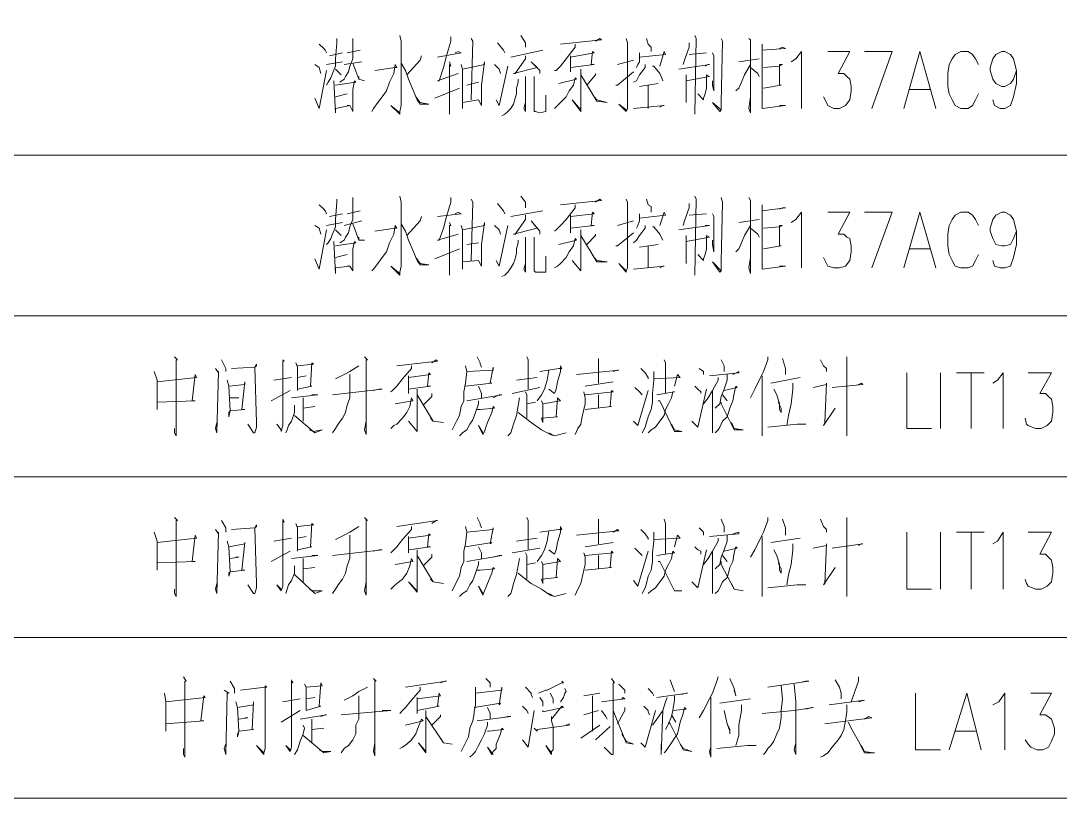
# Model space of a CAD drawing. Header units: millimetres. Extents: x 201 to 11482, y -7821 to 251.
# Drawn here: x 3325.17 to 3370.33, y -5564.59 to -5530.81 of the extents above; entities that cross this region are included whole.
import ezdxf

# ---------------------------------------------------------------- set-up
doc = ezdxf.new("R2010")
doc.units = ezdxf.units.MM

msp = doc.modelspace()

# ---------------------------------------------------------------- linework, layer by layer
at = {"color": 0, "lineweight": 18}
for points in [[(3323.277, -5529.666), (3323.277, -5536.651), (3383.031, -5536.651)], [(3338.898, -5531.571), (3338.898, -5531.761), (3338.835, -5532.46), (3338.835, -5532.777), (3338.708, -5533.095), (3338.644, -5533.285), (3338.517, -5533.476), (3338.454, -5533.603)], [(3339.597, -5531.571), (3339.597, -5531.698), (3339.597, -5532.206), (3339.597, -5532.46), (3339.47, -5532.777), (3339.406, -5533.031), (3339.279, -5533.222), (3339.216, -5533.349), (3339.025, -5533.476)], [(3341.629, -5531.444), (3341.692, -5531.698), (3341.692, -5534.492), (3341.629, -5534.746), (3341.629, -5534.873), (3341.248, -5534.492), (3341.629, -5534.809)], [(3343.851, -5531.507), (3343.851, -5531.698), (3343.661, -5532.333), (3343.534, -5532.841), (3343.343, -5533.412), (3343.28, -5533.412), (3344.169, -5533.095)], [(3344.74, -5531.571), (3344.804, -5531.698), (3344.804, -5531.698), (3344.74, -5534.238)], [(3346.899, -5531.444), (3347.09, -5531.761), (3347.09, -5531.825), (3347.09, -5531.952)], [(3348.614, -5531.825), (3350.392, -5531.634), (3350.328, -5531.571), (3350.138, -5531.698)], [(3351.471, -5531.571), (3351.535, -5531.761), (3351.535, -5534.619), (3351.471, -5534.746), (3351.154, -5534.428), (3351.471, -5534.682)], [(3352.36, -5531.571), (3352.424, -5531.825), (3352.551, -5531.952), (3352.551, -5532.015), (3352.551, -5532.142)], [(3354.456, -5531.444), (3354.519, -5531.571), (3354.456, -5534.873), (3354.456, -5534.682), (3354.456, -5534.492)], [(3355.599, -5531.571), (3355.662, -5531.698), (3355.599, -5534.365), (3355.599, -5534.492), (3355.599, -5534.619), (3355.599, -5534.682), (3355.535, -5534.746), (3355.218, -5534.365), (3355.599, -5534.682)], [(3356.805, -5531.571), (3356.869, -5531.634), (3356.869, -5531.698), (3356.869, -5534.809), (3356.805, -5534.619), (3356.869, -5534.111)], [(3338.136, -5531.825), (3338.327, -5532.015), (3338.39, -5532.079), (3338.454, -5532.206)], [(3339.343, -5532.206), (3339.914, -5532.079)], [(3343.28, -5532.396), (3344.296, -5532.206), (3344.169, -5532.142), (3344.042, -5532.206)], [(3345.883, -5531.761), (3346.137, -5532.079), (3346.201, -5532.206)], [(3346.455, -5532.396), (3347.852, -5532.079)], [(3349.249, -5531.825), (3349.249, -5531.952), (3348.868, -5532.46), (3348.614, -5532.777), (3348.423, -5532.968), (3348.36, -5532.968)], [(3349.058, -5532.333), (3349.058, -5533.031), (3349.058, -5532.841), (3350.074, -5532.714), (3349.947, -5532.714), (3350.011, -5532.142), (3350.074, -5532.206), (3349.058, -5532.396)], [(3352.043, -5532.396), (3353.186, -5532.269), (3353.122, -5532.142), (3352.932, -5532.777)], [(3354.202, -5531.761), (3354.202, -5531.952), (3354.011, -5532.523), (3353.948, -5532.714)], [(3357.377, -5531.825), (3357.377, -5532.079), (3357.377, -5534.619), (3357.377, -5534.619), (3358.393, -5534.492), (3358.329, -5534.492), (3358.139, -5534.492)], [(3357.377, -5532.079), (3358.393, -5532.015), (3358.266, -5531.952), (3358.139, -5532.015)], [(3358.647, -5532.587), (3358.837, -5532.46), (3359.091, -5532.142), (3359.091, -5534.619)], [(3360.234, -5532.142), (3361.187, -5532.142), (3360.679, -5533.095), (3360.933, -5533.095), (3361.06, -5533.222), (3361.187, -5533.349), (3361.25, -5533.666), (3361.25, -5533.857), (3361.187, -5534.238), (3360.996, -5534.492), (3360.742, -5534.619), (3360.488, -5534.619), (3360.234, -5534.492), (3360.171, -5534.365), (3360.044, -5534.111)], [(3361.822, -5532.142), (3363.028, -5532.142), (3362.139, -5534.619)], [(3363.536, -5534.619), (3364.235, -5532.142), (3364.933, -5534.619)], [(3366.775, -5532.714), (3366.648, -5532.46), (3366.521, -5532.269), (3366.33, -5532.142), (3366.013, -5532.142), (3365.759, -5532.269), (3365.632, -5532.46), (3365.505, -5532.714), (3365.441, -5533.095), (3365.441, -5533.666), (3365.505, -5533.984), (3365.632, -5534.238), (3365.759, -5534.492), (3366.013, -5534.619), (3366.33, -5534.619), (3366.521, -5534.492), (3366.648, -5534.238), (3366.775, -5533.984)], [(3368.426, -5532.968), (3368.299, -5533.349), (3368.172, -5533.539), (3367.918, -5533.666), (3367.791, -5533.666), (3367.537, -5533.539), (3367.41, -5533.349), (3367.283, -5532.968), (3367.283, -5532.841), (3367.41, -5532.46), (3367.537, -5532.269), (3367.791, -5532.142), (3367.918, -5532.142), (3368.172, -5532.269), (3368.299, -5532.46), (3368.426, -5532.968), (3368.426, -5533.539), (3368.299, -5534.111), (3368.172, -5534.492), (3367.918, -5534.619), (3367.727, -5534.619), (3367.473, -5534.492), (3367.41, -5534.238)], [(3339.152, -5532.587), (3338.454, -5532.714)], [(3338.581, -5532.333), (3339.152, -5532.206)], [(3339.978, -5532.587), (3339.216, -5532.714)], [(3342.581, -5532.333), (3342.518, -5532.523), (3341.946, -5533.158)], [(3343.788, -5532.587), (3343.851, -5532.777), (3343.788, -5532.714), (3343.788, -5534.873), (3343.788, -5534.682), (3343.788, -5534.428)], [(3344.296, -5532.714), (3344.359, -5532.904), (3344.359, -5534.619), (3344.359, -5534.365), (3345.058, -5534.238), (3345.185, -5534.492), (3345.185, -5534.174), (3345.185, -5533.603), (3345.312, -5532.587), (3345.312, -5532.714), (3344.359, -5532.904)], [(3347.09, -5532.333), (3347.09, -5532.46), (3346.645, -5533.095), (3346.582, -5533.095), (3347.598, -5532.841), (3347.344, -5532.587), (3347.725, -5532.968), (3347.725, -5533.095)], [(3351.09, -5532.714), (3351.789, -5532.523)], [(3352.043, -5532.206), (3352.043, -5532.396), (3352.043, -5532.587), (3351.979, -5532.714), (3351.916, -5532.841)], [(3354.202, -5532.269), (3354.964, -5532.206)], [(3355.218, -5532.206), (3355.281, -5532.333), (3355.281, -5533.857), (3355.218, -5533.603), (3355.218, -5533.412)], [(3356.361, -5532.587), (3357.25, -5532.46)], [(3337.946, -5532.714), (3338.136, -5532.841), (3338.2, -5533.095)], [(3337.946, -5534.174), (3338.136, -5534.619), (3338.454, -5532.968)], [(3338.835, -5532.904), (3339.089, -5533.158)], [(3339.597, -5532.65), (3339.851, -5533.349), (3340.105, -5533.412), (3339.851, -5533.349), (3339.851, -5533.222)], [(3340.549, -5532.968), (3341.438, -5532.841), (3341.502, -5532.841), (3341.438, -5532.714), (3341.375, -5533.095), (3341.184, -5533.476), (3341.057, -5533.857), (3340.867, -5534.111), (3340.676, -5534.365), (3340.486, -5534.619), (3340.422, -5534.746)], [(3341.692, -5532.65), (3341.883, -5532.968), (3342.01, -5533.349), (3342.2, -5533.793), (3342.391, -5534.238), (3342.518, -5534.428), (3342.899, -5534.428), (3342.518, -5534.365)], [(3345.756, -5532.714), (3345.947, -5532.904), (3346.01, -5533.095)], [(3345.82, -5534.238), (3345.947, -5534.492), (3346.328, -5532.777)], [(3349.503, -5532.904), (3349.503, -5533.031), (3349.503, -5534.365), (3349.503, -5534.619), (3349.503, -5534.746), (3349.122, -5534.238), (3349.503, -5534.682)], [(3351.027, -5533.603), (3351.09, -5533.603), (3351.789, -5533.031)], [(3352.297, -5532.714), (3352.297, -5532.841), (3352.043, -5533.158), (3351.916, -5533.412), (3351.789, -5533.476)], [(3352.614, -5532.777), (3352.678, -5532.777), (3352.932, -5533.095), (3352.995, -5533.222), (3353.059, -5533.412)], [(3353.757, -5532.904), (3355.091, -5532.714), (3355.091, -5532.714), (3355.027, -5532.714), (3354.9, -5532.777)], [(3356.869, -5532.714), (3356.615, -5533.158), (3356.488, -5533.476), (3356.361, -5533.73), (3356.234, -5533.857)], [(3356.869, -5532.841), (3357.186, -5533.095), (3357.25, -5533.222)], [(3357.44, -5532.841), (3358.139, -5532.777), (3358.266, -5532.714), (3358.139, -5532.714), (3358.139, -5533.603), (3358.202, -5533.603), (3357.44, -5533.73)], [(3338.771, -5533.412), (3338.835, -5534.809), (3338.835, -5534.619), (3339.47, -5534.492), (3339.406, -5534.492), (3339.343, -5534.492)], [(3338.835, -5533.603), (3339.724, -5533.476), (3339.66, -5533.412), (3339.597, -5533.793), (3339.597, -5534.111), (3339.597, -5534.365), (3339.597, -5534.492), (3339.597, -5534.746), (3339.47, -5534.492)], [(3344.55, -5533.603), (3345.058, -5533.476)], [(3346.772, -5533.349), (3346.772, -5533.476), (3346.709, -5533.73), (3346.709, -5533.984), (3346.645, -5534.174), (3346.582, -5534.428), (3346.455, -5534.619), (3346.328, -5534.746), (3346.201, -5534.873), (3346.074, -5534.936)], [(3347.09, -5533.222), (3347.09, -5533.349), (3347.09, -5534.492), (3347.09, -5534.746), (3347.026, -5534.619), (3347.09, -5534.365)], [(3347.471, -5533.222), (3347.471, -5534.365), (3347.471, -5534.619), (3347.471, -5534.746), (3347.534, -5534.746), (3347.725, -5534.809), (3347.979, -5534.746), (3347.979, -5534.746), (3347.979, -5534.047)], [(3348.55, -5533.539), (3349.312, -5533.349), (3349.249, -5533.285), (3349.185, -5533.603), (3348.995, -5533.857), (3348.868, -5534.111), (3348.614, -5534.365), (3348.487, -5534.492), (3348.36, -5534.619)], [(3349.503, -5533.158), (3350.201, -5534.301), (3350.646, -5534.365), (3350.201, -5534.238), (3350.074, -5534.111)], [(3350.138, -5533.095), (3350.138, -5533.158), (3349.757, -5533.603)], [(3352.043, -5533.666), (3352.868, -5533.539)], [(3354.075, -5533.412), (3355.091, -5533.222), (3354.964, -5533.158), (3354.964, -5533.412), (3354.964, -5533.73), (3354.9, -5533.984), (3354.837, -5534.174), (3354.837, -5534.238), (3354.583, -5533.984), (3354.837, -5534.238)], [(3354.075, -5533.158), (3354.075, -5533.476), (3354.075, -5533.539), (3354.075, -5534.365), (3354.075, -5534.174), (3354.075, -5534.047)], [(3339.343, -5533.984), (3338.835, -5534.111)], [(3343.153, -5534.174), (3344.232, -5533.73)], [(3352.424, -5533.603), (3352.424, -5534.619)], [(3363.79, -5533.793), (3364.679, -5533.793)], [(3342.327, -5534.111), (3342.518, -5534.365)], [(3351.789, -5534.619), (3353.122, -5534.492), (3353.059, -5534.492), (3352.932, -5534.555)], [(3323.277, -5536.651), (3323.277, -5543.636), (3383.031, -5543.636)], [(3339.597, -5538.492), (3339.597, -5538.683), (3339.597, -5539.191), (3339.597, -5539.445), (3339.47, -5539.762), (3339.406, -5540.016), (3339.279, -5540.207), (3339.216, -5540.334), (3339.025, -5540.461)], [(3341.629, -5538.429), (3341.692, -5538.683), (3341.692, -5541.477), (3341.629, -5541.731), (3341.629, -5541.858), (3341.248, -5541.477), (3341.629, -5541.794)], [(3343.851, -5538.492), (3343.851, -5538.683), (3343.661, -5539.318), (3343.534, -5539.826), (3343.343, -5540.334), (3343.28, -5540.334), (3344.169, -5540.08)], [(3346.899, -5538.429), (3347.09, -5538.683), (3347.09, -5538.81), (3347.09, -5538.937)], [(3354.456, -5538.429), (3354.519, -5538.556), (3354.456, -5541.858), (3354.456, -5541.667), (3354.456, -5541.477)], [(3355.599, -5538.492), (3355.662, -5538.683), (3355.599, -5541.286), (3355.599, -5541.477), (3355.599, -5541.604), (3355.599, -5541.667), (3355.535, -5541.731), (3355.218, -5541.286), (3355.599, -5541.667)], [(3356.805, -5538.492), (3356.869, -5538.619), (3356.869, -5538.683), (3356.869, -5541.794), (3356.805, -5541.54), (3356.869, -5541.096)], [(3338.136, -5538.81), (3338.327, -5539), (3338.39, -5539.064), (3338.454, -5539.191)], [(3338.898, -5538.556), (3338.898, -5538.683), (3338.835, -5539.445), (3338.835, -5539.762), (3338.708, -5540.08), (3338.644, -5540.27), (3338.517, -5540.461), (3338.454, -5540.524)], [(3344.74, -5538.556), (3344.804, -5538.683), (3344.804, -5538.683), (3344.74, -5541.223)], [(3345.883, -5538.746), (3346.137, -5539.064), (3346.201, -5539.191)], [(3349.249, -5538.81), (3349.249, -5538.937), (3348.868, -5539.445), (3348.614, -5539.699), (3348.423, -5539.889), (3348.36, -5539.953)], [(3348.614, -5538.81), (3350.392, -5538.619), (3350.328, -5538.556), (3350.138, -5538.683)], [(3351.471, -5538.556), (3351.535, -5538.683), (3351.535, -5541.54), (3351.471, -5541.667), (3351.471, -5541.731), (3351.154, -5541.35), (3351.471, -5541.667)], [(3352.36, -5538.556), (3352.424, -5538.81), (3352.551, -5538.873), (3352.551, -5538.937), (3352.551, -5539.127)], [(3354.202, -5538.746), (3354.202, -5538.937), (3354.011, -5539.508), (3353.948, -5539.699)], [(3357.377, -5538.81), (3357.377, -5539.064), (3357.377, -5541.604), (3357.377, -5541.604), (3358.393, -5541.477), (3358.329, -5541.477), (3358.139, -5541.477)], [(3357.377, -5539.064), (3358.393, -5538.937), (3358.266, -5538.937), (3358.139, -5539)], [(3338.581, -5539.318), (3339.152, -5539.191)], [(3339.343, -5539.191), (3339.914, -5539.064)], [(3342.581, -5539.318), (3342.518, -5539.508), (3341.946, -5540.143)], [(3343.28, -5539.318), (3344.296, -5539.191), (3344.169, -5539.127), (3344.042, -5539.191)], [(3346.455, -5539.318), (3347.852, -5539.064)], [(3347.09, -5539.254), (3347.09, -5539.445), (3346.645, -5540.08), (3346.582, -5540.08), (3347.598, -5539.826), (3347.344, -5539.508), (3347.725, -5539.953), (3347.725, -5540.08)], [(3349.058, -5539.254), (3349.058, -5540.016), (3349.058, -5539.826), (3350.074, -5539.699), (3349.947, -5539.699), (3350.011, -5539.127), (3350.074, -5539.191), (3349.058, -5539.318)], [(3352.043, -5539.191), (3352.043, -5539.381), (3352.043, -5539.508), (3351.979, -5539.699), (3351.916, -5539.826)], [(3352.043, -5539.381), (3353.186, -5539.254), (3353.122, -5539.127), (3352.932, -5539.699)], [(3354.202, -5539.254), (3354.964, -5539.191)], [(3355.218, -5539.191), (3355.281, -5539.318), (3355.281, -5540.842), (3355.218, -5540.524), (3355.218, -5540.334)], [(3358.647, -5539.572), (3358.837, -5539.445), (3359.091, -5539.127), (3359.091, -5541.54)], [(3360.234, -5539.127), (3361.187, -5539.127), (3360.679, -5540.08), (3360.933, -5540.08), (3361.06, -5540.207), (3361.187, -5540.27), (3361.25, -5540.588), (3361.25, -5540.842), (3361.187, -5541.223), (3360.996, -5541.477), (3360.742, -5541.54), (3360.488, -5541.54), (3360.234, -5541.477), (3360.171, -5541.35), (3360.044, -5541.096)], [(3361.822, -5539.127), (3363.028, -5539.127), (3362.139, -5541.54)], [(3363.536, -5541.54), (3364.235, -5539.127), (3364.933, -5541.54)], [(3366.775, -5539.699), (3366.648, -5539.445), (3366.521, -5539.254), (3366.33, -5539.127), (3366.013, -5539.127), (3365.759, -5539.254), (3365.632, -5539.445), (3365.505, -5539.699), (3365.441, -5540.08), (3365.441, -5540.588), (3365.505, -5540.969), (3365.632, -5541.223), (3365.759, -5541.477), (3366.013, -5541.54), (3366.33, -5541.54), (3366.521, -5541.477), (3366.648, -5541.223), (3366.775, -5540.969)], [(3368.426, -5539.953), (3368.299, -5540.27), (3368.172, -5540.524), (3367.918, -5540.588), (3367.791, -5540.588), (3367.537, -5540.524), (3367.41, -5540.27), (3367.283, -5539.953), (3367.283, -5539.826), (3367.41, -5539.445), (3367.537, -5539.254), (3367.791, -5539.127), (3367.918, -5539.127), (3368.172, -5539.254), (3368.299, -5539.445), (3368.426, -5539.953), (3368.426, -5540.524), (3368.299, -5541.096), (3368.172, -5541.477), (3367.918, -5541.54), (3367.727, -5541.54), (3367.473, -5541.477), (3367.41, -5541.223)], [(3337.946, -5539.699), (3338.136, -5539.826), (3338.2, -5540.08)], [(3339.152, -5539.572), (3338.454, -5539.699)], [(3339.978, -5539.508), (3339.216, -5539.699)], [(3339.597, -5539.635), (3339.851, -5540.334), (3340.105, -5540.334), (3339.851, -5540.334), (3339.851, -5540.207)], [(3340.549, -5539.953), (3341.438, -5539.826), (3341.502, -5539.826), (3341.438, -5539.699), (3341.375, -5540.08), (3341.184, -5540.461), (3341.057, -5540.842), (3340.867, -5541.096), (3340.676, -5541.35), (3340.486, -5541.604), (3340.422, -5541.667)], [(3341.692, -5539.635), (3341.883, -5539.953), (3342.01, -5540.334), (3342.2, -5540.778), (3342.391, -5541.223), (3342.518, -5541.413), (3342.899, -5541.413), (3342.518, -5541.35)], [(3343.788, -5539.572), (3343.851, -5539.699), (3343.788, -5539.699), (3343.788, -5541.858), (3343.788, -5541.667), (3343.788, -5541.35)], [(3344.296, -5539.699), (3344.359, -5539.889), (3344.359, -5541.604), (3344.359, -5541.286), (3345.058, -5541.223), (3345.185, -5541.477), (3345.185, -5541.159), (3345.185, -5540.524), (3345.312, -5539.572), (3345.312, -5539.699), (3344.359, -5539.889)], [(3345.756, -5539.699), (3345.947, -5539.889), (3346.01, -5540.08)], [(3345.82, -5541.223), (3345.947, -5541.477), (3346.328, -5539.699)], [(3351.09, -5539.699), (3351.789, -5539.508)], [(3352.297, -5539.699), (3352.297, -5539.826), (3352.043, -5540.143), (3351.916, -5540.334), (3351.789, -5540.461)], [(3352.614, -5539.762), (3352.678, -5539.762), (3352.932, -5540.08), (3352.995, -5540.207), (3353.059, -5540.334)], [(3353.757, -5539.889), (3355.091, -5539.699), (3355.091, -5539.699), (3355.027, -5539.699), (3354.9, -5539.699)], [(3356.869, -5539.699), (3356.615, -5540.143), (3356.488, -5540.461), (3356.361, -5540.715), (3356.234, -5540.842)], [(3356.361, -5539.572), (3357.25, -5539.445)], [(3356.869, -5539.826), (3357.186, -5540.08), (3357.25, -5540.207)], [(3357.44, -5539.826), (3358.139, -5539.762), (3358.266, -5539.699), (3358.139, -5539.699), (3358.139, -5540.588), (3358.202, -5540.588), (3357.44, -5540.715)], [(3337.946, -5541.159), (3338.136, -5541.604), (3338.454, -5539.889)], [(3338.835, -5539.889), (3339.089, -5540.143)], [(3347.09, -5540.207), (3347.09, -5540.27), (3347.09, -5541.477), (3347.09, -5541.731), (3347.026, -5541.604), (3347.09, -5541.35)], [(3347.471, -5540.207), (3347.471, -5541.35), (3347.471, -5541.604), (3347.471, -5541.667), (3347.534, -5541.731), (3347.725, -5541.731), (3347.979, -5541.731), (3347.979, -5541.667), (3347.979, -5541.032)], [(3348.55, -5540.524), (3349.312, -5540.334), (3349.249, -5540.27), (3349.185, -5540.588), (3348.995, -5540.842), (3348.868, -5541.096), (3348.614, -5541.35), (3348.487, -5541.477), (3348.36, -5541.54)], [(3349.503, -5539.889), (3349.503, -5540.016), (3349.503, -5541.35), (3349.503, -5541.604), (3349.503, -5541.667), (3349.122, -5541.223), (3349.503, -5541.667)], [(3349.503, -5540.143), (3350.201, -5541.286), (3350.646, -5541.286), (3350.201, -5541.223), (3350.074, -5541.096)], [(3350.138, -5540.08), (3350.138, -5540.143), (3349.757, -5540.524)], [(3351.027, -5540.588), (3351.09, -5540.588), (3351.789, -5540.016)], [(3354.075, -5540.397), (3355.091, -5540.207), (3354.964, -5540.143), (3354.964, -5540.334), (3354.964, -5540.715), (3354.9, -5540.969), (3354.837, -5541.159), (3354.837, -5541.223), (3354.583, -5540.969), (3354.837, -5541.223)], [(3354.075, -5540.143), (3354.075, -5540.461), (3354.075, -5540.524), (3354.075, -5541.35), (3354.075, -5541.159), (3354.075, -5541.032)], [(3338.771, -5540.397), (3338.835, -5541.794), (3338.835, -5541.54), (3339.47, -5541.477), (3339.406, -5541.477), (3339.343, -5541.477)], [(3338.835, -5540.588), (3339.724, -5540.461), (3339.66, -5540.397), (3339.597, -5540.715), (3339.597, -5541.096), (3339.597, -5541.35), (3339.597, -5541.477), (3339.597, -5541.667), (3339.47, -5541.477)], [(3343.153, -5541.159), (3344.232, -5540.715)], [(3344.55, -5540.524), (3345.058, -5540.461)], [(3346.772, -5540.334), (3346.772, -5540.461), (3346.709, -5540.715), (3346.709, -5540.905), (3346.645, -5541.159), (3346.582, -5541.35), (3346.455, -5541.54), (3346.328, -5541.731), (3346.201, -5541.858), (3346.074, -5541.921)], [(3352.043, -5540.651), (3352.868, -5540.524)], [(3352.424, -5540.588), (3352.424, -5541.54)], [(3363.79, -5540.715), (3364.679, -5540.715)], [(3339.343, -5540.969), (3338.835, -5541.096)], [(3342.327, -5541.096), (3342.518, -5541.35)], [(3351.789, -5541.604), (3353.122, -5541.477), (3353.059, -5541.477), (3352.932, -5541.54)], [(3323.277, -5550.621), (3383.031, -5550.621), (3383.031, -5543.636)], [(3331.85, -5545.414), (3331.977, -5545.541), (3331.913, -5545.541), (3331.913, -5548.843), (3331.85, -5548.716), (3331.85, -5548.525)], [(3333.882, -5545.541), (3334.072, -5545.922), (3334.072, -5546.049)], [(3334.326, -5545.922), (3335.342, -5545.858), (3335.406, -5545.731), (3335.406, -5545.795), (3335.342, -5545.858), (3335.406, -5548.271), (3335.406, -5548.462), (3335.342, -5548.716), (3335.279, -5548.716), (3335.025, -5548.335), (3335.279, -5548.716)], [(3336.549, -5545.541), (3336.612, -5545.604), (3336.549, -5545.604), (3336.549, -5548.398), (3336.485, -5548.652), (3336.485, -5548.589), (3336.295, -5548.335), (3336.485, -5548.589)], [(3337.12, -5545.668), (3337.184, -5545.858), (3337.184, -5546.366), (3337.184, -5546.874), (3337.184, -5546.811), (3337.819, -5546.684), (3337.755, -5546.684), (3337.819, -5545.668), (3337.882, -5545.731), (3337.184, -5545.795)], [(3340.105, -5545.414), (3340.232, -5545.541), (3340.168, -5545.541), (3340.168, -5548.779), (3340.105, -5548.589), (3340.168, -5548.208)], [(3341.502, -5545.795), (3343.28, -5545.604), (3343.216, -5545.541), (3343.026, -5545.668)], [(3344.994, -5545.414), (3345.121, -5545.668), (3345.121, -5545.731), (3345.185, -5545.858)], [(3347.153, -5545.414), (3347.217, -5545.541), (3347.217, -5546.811)], [(3350.265, -5545.477), (3350.265, -5545.604), (3350.265, -5546.557)], [(3353.122, -5545.541), (3353.186, -5545.668), (3353.186, -5547.001)], [(3355.599, -5545.541), (3355.726, -5545.795), (3355.726, -5546.049)], [(3357.631, -5545.414), (3357.631, -5545.541), (3357.44, -5546.049), (3357.313, -5546.303), (3357.059, -5546.811), (3356.869, -5547.192)], [(3358.266, -5545.477), (3358.393, -5545.922), (3358.393, -5546.176), (3358.393, -5545.922)], [(3359.917, -5545.541), (3360.044, -5545.795), (3360.171, -5545.922), (3360.171, -5546.049)], [(3361.06, -5545.414), (3361.06, -5545.604), (3361.06, -5548.843), (3361.06, -5548.589), (3361.06, -5548.335)], [(3330.961, -5546.049), (3331.088, -5546.43), (3331.088, -5547.446), (3331.088, -5547.7)], [(3331.088, -5546.493), (3332.802, -5546.303), (3332.739, -5546.176), (3332.612, -5547.319), (3332.739, -5547.319), (3331.088, -5547.382)], [(3333.628, -5545.922), (3333.755, -5546.112), (3333.755, -5546.049), (3333.691, -5548.716), (3333.628, -5548.525), (3333.691, -5548.271)], [(3339.47, -5546.176), (3339.47, -5546.811), (3339.47, -5547.192), (3339.343, -5547.509), (3339.279, -5547.827), (3339.152, -5548.081), (3338.962, -5548.335), (3338.835, -5548.525), (3338.708, -5548.716)], [(3339.851, -5545.795), (3339.47, -5546.049), (3339.216, -5546.176), (3338.835, -5546.366)], [(3342.137, -5545.795), (3342.137, -5545.922), (3341.756, -5546.366), (3341.502, -5546.684), (3341.311, -5546.874), (3341.248, -5546.938)], [(3342.01, -5546.239), (3342.01, -5547.001), (3342.01, -5546.811), (3342.962, -5546.684), (3342.835, -5546.684), (3342.899, -5546.112), (3342.962, -5546.176), (3342.01, -5546.303)], [(3344.486, -5545.795), (3344.55, -5546.049), (3344.486, -5546.557), (3344.423, -5546.938), (3344.423, -5547.319), (3344.296, -5547.573), (3344.232, -5547.954), (3344.105, -5548.208), (3343.915, -5548.589)], [(3344.55, -5546.049), (3345.693, -5545.985), (3345.693, -5545.858), (3345.566, -5546.557), (3345.629, -5546.557), (3344.486, -5546.684)], [(3347.598, -5547.319), (3347.788, -5547.065), (3347.915, -5546.811), (3348.042, -5546.43), (3348.106, -5545.985)], [(3347.725, -5546.049), (3348.55, -5545.922), (3348.677, -5545.922), (3348.614, -5545.795), (3348.614, -5546.049), (3348.487, -5546.493), (3348.423, -5546.811), (3348.36, -5547.001), (3348.106, -5546.811)], [(3349.312, -5546.176), (3351.154, -5545.985), (3351.09, -5545.985), (3350.9, -5546.049)], [(3352.106, -5545.922), (3352.297, -5546.112), (3352.424, -5546.303), (3352.424, -5546.366)], [(3352.678, -5546.049), (3352.678, -5546.43), (3352.614, -5547.001), (3352.614, -5547.382), (3352.551, -5547.7), (3352.424, -5548.017), (3352.36, -5548.271), (3352.297, -5548.462), (3352.17, -5548.716)], [(3352.678, -5546.366), (3353.821, -5546.303), (3353.694, -5546.176), (3353.567, -5546.684)], [(3354.646, -5545.922), (3354.837, -5546.049), (3354.837, -5546.176)], [(3355.091, -5546.239), (3356.361, -5546.112), (3356.361, -5546.049), (3356.107, -5546.176)], [(3355.853, -5546.176), (3355.853, -5546.43), (3355.726, -5546.811), (3355.599, -5547.128), (3355.535, -5547.446), (3355.345, -5547.636)], [(3363.663, -5546.112), (3363.663, -5548.525), (3364.743, -5548.525)], [(3365.124, -5548.525), (3365.124, -5546.112)], [(3365.822, -5546.112), (3367.029, -5546.112)], [(3366.457, -5546.112), (3366.457, -5548.525)], [(3367.41, -5546.557), (3367.6, -5546.43), (3367.854, -5546.112), (3367.854, -5548.525)], [(3368.934, -5546.112), (3369.95, -5546.112), (3369.442, -5547.001), (3369.696, -5547.001), (3369.823, -5547.128), (3369.95, -5547.255), (3370.013, -5547.573), (3370.013, -5547.827), (3369.95, -5548.208), (3369.759, -5548.398), (3369.505, -5548.525), (3369.251, -5548.525), (3368.934, -5548.398), (3368.87, -5548.335), (3368.807, -5548.081)], [(3334.136, -5546.43), (3334.199, -5546.684), (3334.263, -5547.763), (3334.199, -5548.017), (3334.199, -5547.827), (3334.263, -5547.763), (3334.898, -5547.7), (3334.771, -5547.7), (3334.898, -5546.493), (3334.898, -5546.62), (3334.199, -5546.684)], [(3336.93, -5546.303), (3336.168, -5546.43)], [(3337.184, -5546.303), (3337.565, -5546.239)], [(3346.709, -5546.43), (3347.598, -5546.303)], [(3349.693, -5546.684), (3350.9, -5546.493)], [(3355.472, -5546.303), (3355.472, -5546.43), (3355.218, -5546.874), (3355.027, -5547.192), (3354.837, -5547.446)], [(3357.377, -5546.239), (3357.377, -5548.843), (3357.377, -5548.652), (3357.377, -5548.398)], [(3357.758, -5546.557), (3359.028, -5546.303)], [(3358.71, -5546.557), (3358.71, -5546.811), (3358.647, -5547.446), (3358.52, -5547.954), (3358.456, -5548.398)], [(3359.599, -5546.747), (3360.171, -5546.62), (3360.171, -5546.557), (3360.107, -5548.271), (3360.044, -5548.398), (3360.552, -5547.636)], [(3360.425, -5546.747), (3361.758, -5546.62), (3361.695, -5546.557), (3361.568, -5546.62)], [(3336.041, -5547.319), (3336.866, -5546.874)], [(3336.93, -5547.192), (3338.073, -5547.065), (3338.009, -5547.065), (3337.819, -5547.065)], [(3338.708, -5547.065), (3340.867, -5546.811), (3340.74, -5546.811), (3340.486, -5546.874)], [(3342.391, -5546.811), (3342.391, -5547.001), (3342.391, -5548.335), (3342.391, -5548.589), (3342.391, -5548.652), (3342.01, -5548.208), (3342.391, -5548.652)], [(3342.391, -5547.065), (3343.089, -5548.208), (3343.534, -5548.271), (3343.089, -5548.208), (3342.962, -5548.081)], [(3343.026, -5547.001), (3343.026, -5547.128), (3342.645, -5547.509)], [(3344.55, -5547.319), (3346.074, -5547.065), (3345.947, -5547.065), (3345.693, -5547.192)], [(3345.058, -5546.684), (3345.185, -5547.001), (3345.185, -5547.192)], [(3346.518, -5547.001), (3347.725, -5546.747)], [(3347.09, -5546.938), (3347.153, -5547.065), (3347.153, -5548.081)], [(3349.63, -5546.938), (3349.693, -5547.192), (3349.693, -5547.446), (3349.63, -5547.7), (3349.566, -5548.017), (3349.503, -5548.335), (3349.376, -5548.525), (3349.249, -5548.779)], [(3349.693, -5547.065), (3350.9, -5546.938), (3350.836, -5546.874), (3350.773, -5547.573), (3350.836, -5547.573), (3349.693, -5547.7)], [(3350.265, -5547.065), (3350.265, -5547.636)], [(3351.789, -5548.208), (3351.979, -5548.398), (3352.424, -5546.874)], [(3351.852, -5546.747), (3352.043, -5546.938), (3352.17, -5547.065)], [(3352.805, -5547.065), (3353.567, -5546.938), (3353.503, -5546.938), (3353.44, -5547.192), (3353.313, -5547.446), (3353.186, -5547.7), (3353.122, -5547.954), (3352.932, -5548.208), (3352.741, -5548.462), (3352.551, -5548.589), (3352.424, -5548.716)], [(3354.329, -5548.208), (3354.583, -5548.462), (3354.964, -5546.811)], [(3354.456, -5546.684), (3354.583, -5546.811), (3354.71, -5546.938), (3354.71, -5547.001)], [(3355.218, -5546.874), (3355.218, -5548.716), (3355.218, -5548.589), (3355.218, -5548.271)], [(3355.726, -5546.874), (3356.297, -5546.747), (3356.234, -5546.684), (3356.17, -5547.001), (3356.107, -5547.319), (3355.98, -5547.636), (3355.916, -5547.827), (3355.853, -5548.017), (3355.662, -5548.208), (3355.535, -5548.462), (3355.472, -5548.589), (3355.345, -5548.716)], [(3355.662, -5547.065), (3355.853, -5547.319)], [(3357.885, -5546.811), (3358.012, -5547.065), (3358.139, -5547.446), (3358.139, -5547.7), (3358.202, -5547.827), (3358.202, -5547.636), (3358.075, -5547.382)], [(3334.263, -5547.192), (3334.644, -5547.192), (3334.517, -5547.192)], [(3337.057, -5547.509), (3337.057, -5547.573), (3337.057, -5547.827), (3336.93, -5548.208), (3336.803, -5548.398), (3336.739, -5548.589), (3336.676, -5548.716)], [(3337.438, -5547.192), (3337.438, -5548.208)], [(3341.438, -5547.446), (3342.2, -5547.319), (3342.137, -5547.192), (3342.073, -5547.573), (3341.946, -5547.827), (3341.756, -5548.081), (3341.502, -5548.335), (3341.375, -5548.398), (3341.248, -5548.525)], [(3345.058, -5547.319), (3345.058, -5547.446), (3344.931, -5547.827), (3344.804, -5548.144), (3344.677, -5548.335), (3344.55, -5548.589), (3344.359, -5548.716), (3344.232, -5548.843)], [(3346.836, -5547.192), (3346.709, -5547.954), (3346.582, -5548.335), (3346.518, -5548.525), (3346.455, -5548.716), (3346.328, -5548.843)], [(3347.153, -5547.446), (3347.534, -5547.382)], [(3347.788, -5547.319), (3347.852, -5547.446), (3347.852, -5548.081), (3347.852, -5548.271), (3347.788, -5548.081), (3348.487, -5548.017), (3348.423, -5548.017), (3348.487, -5547.192), (3348.614, -5547.319), (3347.852, -5547.446)], [(3352.868, -5547.319), (3352.932, -5547.319), (3353.567, -5548.652), (3353.884, -5548.652), (3353.567, -5548.589), (3353.44, -5548.335)], [(3355.599, -5547.382), (3355.599, -5547.446), (3356.17, -5548.589), (3356.551, -5548.589), (3356.17, -5548.525), (3356.043, -5548.271)], [(3337.057, -5547.954), (3337.946, -5548.716), (3338.263, -5548.589), (3337.882, -5548.652), (3337.692, -5548.589)], [(3337.438, -5547.636), (3337.946, -5547.573)], [(3344.994, -5547.7), (3345.121, -5547.7), (3345.756, -5547.636), (3345.693, -5547.573), (3345.629, -5547.827), (3345.439, -5548.271), (3345.375, -5548.462), (3345.312, -5548.652), (3345.248, -5548.779), (3345.058, -5548.398), (3345.248, -5548.716)], [(3346.772, -5547.827), (3347.09, -5548.081), (3347.344, -5548.271), (3347.788, -5548.589), (3348.169, -5548.779), (3348.36, -5548.843), (3348.868, -5548.716), (3348.36, -5548.843), (3348.106, -5548.716)], [(3357.631, -5548.462), (3358.901, -5548.335), (3359.282, -5548.335)], [(3323.277, -5557.606), (3383.031, -5557.606), (3383.031, -5550.621)], [(3331.85, -5552.399), (3331.977, -5552.526), (3331.913, -5552.526), (3331.913, -5555.828), (3331.85, -5555.701), (3331.85, -5555.51)], [(3336.549, -5552.462), (3336.612, -5552.589), (3336.549, -5552.526), (3336.549, -5555.383), (3336.485, -5555.574), (3336.295, -5555.32), (3336.485, -5555.51)], [(3340.105, -5552.399), (3340.232, -5552.526), (3340.168, -5552.462), (3340.168, -5555.764), (3340.105, -5555.574), (3340.168, -5555.193)], [(3344.994, -5552.399), (3345.121, -5552.653), (3345.121, -5552.716), (3345.185, -5552.843)], [(3347.153, -5552.399), (3347.217, -5552.526), (3347.217, -5553.796)], [(3350.265, -5552.462), (3350.265, -5552.589), (3350.265, -5552.526), (3350.265, -5553.542)], [(3353.122, -5552.462), (3353.186, -5552.653), (3353.186, -5553.986)], [(3355.599, -5552.462), (3355.726, -5552.78), (3355.726, -5553.034)], [(3357.631, -5552.399), (3357.631, -5552.526), (3357.44, -5553.034), (3357.313, -5553.288), (3357.059, -5553.796), (3356.869, -5554.113)], [(3358.266, -5552.462), (3358.393, -5552.843), (3358.393, -5553.161), (3358.393, -5552.907)], [(3359.917, -5552.462), (3360.044, -5552.78), (3360.171, -5552.907), (3360.171, -5553.034)], [(3361.06, -5552.399), (3361.06, -5552.589), (3361.06, -5555.828), (3361.06, -5555.574), (3361.06, -5555.32)], [(3333.628, -5552.907), (3333.755, -5553.097), (3333.755, -5553.034), (3333.691, -5555.701), (3333.628, -5555.51), (3333.691, -5555.256)], [(3333.882, -5552.526), (3334.072, -5552.843), (3334.072, -5553.034)], [(3334.326, -5552.907), (3335.342, -5552.843), (3335.406, -5552.716), (3335.406, -5552.78), (3335.342, -5552.843), (3335.406, -5555.256), (3335.406, -5555.447), (3335.342, -5555.701), (3335.279, -5555.701), (3335.025, -5555.32), (3335.279, -5555.701)], [(3337.12, -5552.653), (3337.184, -5552.843), (3337.184, -5553.351), (3337.184, -5553.859), (3337.184, -5553.796), (3337.819, -5553.669), (3337.755, -5553.669), (3337.819, -5552.653), (3337.882, -5552.716), (3337.184, -5552.78)], [(3339.851, -5552.78), (3339.47, -5553.034), (3339.216, -5553.161), (3338.835, -5553.351)], [(3342.137, -5552.78), (3342.137, -5552.907), (3341.756, -5553.351), (3341.502, -5553.669), (3341.311, -5553.859), (3341.248, -5553.923)], [(3341.502, -5552.78), (3343.28, -5552.526), (3343.216, -5552.526), (3343.026, -5552.653)], [(3344.486, -5552.78), (3344.55, -5553.034), (3344.486, -5553.542), (3344.423, -5553.859), (3344.423, -5553.923), (3344.423, -5554.304), (3344.296, -5554.558), (3344.232, -5554.939), (3344.105, -5555.193), (3343.915, -5555.574)], [(3344.55, -5553.034), (3345.693, -5552.907), (3345.693, -5552.843), (3345.566, -5553.542), (3345.629, -5553.478), (3344.486, -5553.669)], [(3347.725, -5553.034), (3348.55, -5552.907), (3348.677, -5552.907), (3348.614, -5552.78), (3348.614, -5553.034), (3348.487, -5553.478), (3348.423, -5553.796), (3348.36, -5553.986), (3348.106, -5553.796)], [(3349.312, -5553.161), (3351.154, -5552.97), (3351.09, -5552.907), (3350.9, -5553.034)], [(3352.106, -5552.907), (3352.297, -5553.097), (3352.424, -5553.288), (3352.424, -5553.351)], [(3354.646, -5552.843), (3354.837, -5553.034), (3354.837, -5553.161)], [(3330.961, -5553.034), (3331.088, -5553.415), (3331.088, -5554.431), (3331.088, -5554.685)], [(3331.088, -5553.478), (3332.802, -5553.288), (3332.739, -5553.161), (3332.612, -5554.304), (3332.739, -5554.304), (3331.088, -5554.367)], [(3336.93, -5553.288), (3336.168, -5553.415)], [(3337.184, -5553.288), (3337.565, -5553.224)], [(3339.47, -5553.161), (3339.47, -5553.796), (3339.47, -5554.177), (3339.343, -5554.494), (3339.279, -5554.812), (3339.152, -5555.066), (3338.962, -5555.32), (3338.835, -5555.51), (3338.708, -5555.701)], [(3342.01, -5553.224), (3342.01, -5553.923), (3342.01, -5553.796), (3342.962, -5553.669), (3342.835, -5553.669), (3342.899, -5553.097), (3342.962, -5553.161), (3342.01, -5553.288)], [(3346.709, -5553.415), (3347.598, -5553.288)], [(3347.598, -5554.304), (3347.788, -5554.05), (3347.915, -5553.796), (3348.042, -5553.415), (3348.106, -5552.97)], [(3352.678, -5553.034), (3352.678, -5553.415), (3352.614, -5553.923), (3352.614, -5554.304), (3352.551, -5554.685), (3352.424, -5554.939), (3352.36, -5555.256), (3352.297, -5555.447), (3352.17, -5555.701)], [(3352.678, -5553.351), (3353.821, -5553.288), (3353.694, -5553.161), (3353.567, -5553.669)], [(3355.472, -5553.288), (3355.472, -5553.415), (3355.218, -5553.859), (3355.027, -5554.177), (3354.837, -5554.431)], [(3355.091, -5553.224), (3356.361, -5553.097), (3356.361, -5553.034), (3356.107, -5553.097)], [(3355.853, -5553.161), (3355.853, -5553.415), (3355.726, -5553.796), (3355.599, -5554.113), (3355.535, -5554.431), (3355.345, -5554.621)], [(3357.377, -5553.224), (3357.377, -5555.828), (3357.377, -5555.574), (3357.377, -5555.383)], [(3357.758, -5553.478), (3359.028, -5553.288)], [(3363.663, -5553.034), (3363.663, -5555.51), (3364.743, -5555.51)], [(3365.124, -5555.51), (3365.124, -5553.034)], [(3365.822, -5553.034), (3367.029, -5553.034)], [(3366.457, -5553.034), (3366.457, -5555.51)], [(3367.41, -5553.542), (3367.6, -5553.415), (3367.854, -5553.034), (3367.854, -5555.51)], [(3368.934, -5553.034), (3369.95, -5553.034), (3369.442, -5553.986), (3369.696, -5553.986), (3369.823, -5554.113), (3369.95, -5554.24), (3370.013, -5554.558), (3370.013, -5554.812), (3369.95, -5555.193), (3369.759, -5555.383), (3369.505, -5555.51), (3369.251, -5555.51), (3368.934, -5555.383), (3368.87, -5555.256), (3368.807, -5555.066)], [(3334.136, -5553.415), (3334.136, -5553.415), (3334.199, -5553.669), (3334.263, -5554.748), (3334.199, -5554.939), (3334.199, -5554.812), (3334.263, -5554.748), (3334.898, -5554.685), (3334.771, -5554.685), (3334.898, -5553.478), (3334.898, -5553.542), (3334.199, -5553.669)], [(3336.041, -5554.304), (3336.866, -5553.859)], [(3338.708, -5554.05), (3340.867, -5553.796), (3340.74, -5553.796), (3340.486, -5553.859)], [(3342.391, -5553.796), (3342.391, -5553.923), (3342.391, -5555.32), (3342.391, -5555.51), (3342.391, -5555.637), (3342.01, -5555.193), (3342.391, -5555.574)], [(3345.058, -5553.669), (3345.185, -5553.923), (3345.185, -5554.177)], [(3346.518, -5553.923), (3347.725, -5553.732)], [(3349.693, -5553.669), (3350.9, -5553.478)], [(3349.693, -5554.05), (3350.9, -5553.923), (3350.836, -5553.859), (3350.773, -5554.558), (3350.836, -5554.558), (3349.693, -5554.685)], [(3351.789, -5555.129), (3351.979, -5555.383), (3352.424, -5553.859)], [(3351.852, -5553.732), (3352.043, -5553.923), (3352.17, -5554.05)], [(3352.805, -5554.05), (3353.567, -5553.923), (3353.503, -5553.859), (3353.44, -5554.177), (3353.313, -5554.431), (3353.186, -5554.685), (3353.122, -5554.939), (3352.932, -5555.193), (3352.741, -5555.447), (3352.551, -5555.574), (3352.424, -5555.701)], [(3354.329, -5555.193), (3354.583, -5555.447), (3354.964, -5553.796)], [(3354.456, -5553.669), (3354.583, -5553.796), (3354.71, -5553.859), (3354.71, -5553.986)], [(3355.218, -5553.859), (3355.218, -5555.701), (3355.218, -5555.574), (3355.218, -5555.256)], [(3355.726, -5553.859), (3356.297, -5553.732), (3356.234, -5553.669), (3356.17, -5553.923), (3356.107, -5554.304), (3355.98, -5554.558), (3355.916, -5554.812), (3355.853, -5555.002), (3355.662, -5555.193), (3355.535, -5555.447), (3355.472, -5555.574), (3355.345, -5555.701)], [(3357.885, -5553.796), (3358.012, -5554.05), (3358.139, -5554.431), (3358.139, -5554.685), (3358.202, -5554.812), (3358.202, -5554.621), (3358.075, -5554.367)], [(3358.71, -5553.542), (3358.71, -5553.796), (3358.647, -5554.431), (3358.52, -5554.875), (3358.456, -5555.32)], [(3359.599, -5553.732), (3360.171, -5553.605), (3360.171, -5553.542), (3360.107, -5555.256), (3360.044, -5555.32), (3360.552, -5554.558)], [(3360.425, -5553.732), (3361.758, -5553.542), (3361.695, -5553.542), (3361.568, -5553.605)], [(3334.263, -5554.177), (3334.644, -5554.113), (3334.517, -5554.113)], [(3336.93, -5554.177), (3338.073, -5554.05), (3338.009, -5554.05), (3337.819, -5554.05)], [(3337.438, -5554.177), (3337.438, -5555.193)], [(3341.438, -5554.431), (3342.2, -5554.304), (3342.137, -5554.177), (3342.073, -5554.494), (3341.946, -5554.812), (3341.756, -5555.066), (3341.502, -5555.256), (3341.375, -5555.383), (3341.248, -5555.51)], [(3342.391, -5554.05), (3343.089, -5555.193), (3343.534, -5555.256), (3343.089, -5555.193), (3342.962, -5555.066)], [(3343.026, -5553.986), (3343.026, -5554.113), (3342.645, -5554.494)], [(3345.058, -5554.304), (3345.058, -5554.431), (3344.931, -5554.812), (3344.804, -5555.129), (3344.677, -5555.32), (3344.55, -5555.574), (3344.359, -5555.701), (3344.232, -5555.828)], [(3344.55, -5554.304), (3346.074, -5554.05), (3345.947, -5554.05), (3345.693, -5554.113)], [(3346.836, -5554.177), (3346.709, -5554.875), (3346.582, -5555.256), (3346.518, -5555.51), (3346.455, -5555.701), (3346.328, -5555.828)], [(3347.09, -5553.923), (3347.153, -5554.05), (3347.153, -5555.066)], [(3347.788, -5554.304), (3347.852, -5554.431), (3347.852, -5555.066), (3347.852, -5555.256), (3347.788, -5555.066), (3348.487, -5555.002), (3348.423, -5555.002), (3348.487, -5554.177), (3348.614, -5554.304), (3347.852, -5554.431)], [(3349.63, -5553.923), (3349.693, -5554.113), (3349.693, -5554.431), (3349.63, -5554.685), (3349.566, -5555.002), (3349.503, -5555.256), (3349.376, -5555.51), (3349.249, -5555.764)], [(3350.265, -5554.05), (3350.265, -5554.621)], [(3352.868, -5554.304), (3352.932, -5554.304), (3353.567, -5555.574), (3353.884, -5555.574), (3353.567, -5555.574), (3353.44, -5555.32)], [(3355.599, -5554.304), (3355.599, -5554.431), (3356.17, -5555.51), (3356.551, -5555.574), (3356.17, -5555.51), (3356.043, -5555.256)], [(3355.662, -5554.05), (3355.853, -5554.304)], [(3337.057, -5554.494), (3337.057, -5554.558), (3337.057, -5554.812), (3336.93, -5555.129), (3336.803, -5555.32), (3336.739, -5555.51), (3336.676, -5555.701)], [(3337.438, -5554.621), (3337.946, -5554.558)], [(3344.994, -5554.685), (3345.121, -5554.685), (3345.756, -5554.621), (3345.693, -5554.558), (3345.629, -5554.812), (3345.439, -5555.256), (3345.375, -5555.447), (3345.312, -5555.574), (3345.248, -5555.764), (3345.058, -5555.383), (3345.248, -5555.701)], [(3347.153, -5554.431), (3347.534, -5554.367)], [(3337.057, -5554.875), (3337.946, -5555.701), (3338.263, -5555.574), (3337.882, -5555.574), (3337.692, -5555.51)], [(3346.772, -5554.812), (3347.09, -5555.066), (3347.344, -5555.256), (3347.788, -5555.51), (3348.169, -5555.764), (3348.36, -5555.828), (3348.868, -5555.701), (3348.36, -5555.828), (3348.106, -5555.701)], [(3357.631, -5555.447), (3358.901, -5555.32), (3359.282, -5555.32)], [(3323.277, -5564.591), (3383.031, -5564.591), (3383.031, -5557.606)], [(3332.231, -5559.32), (3332.358, -5559.511), (3332.294, -5559.511), (3332.294, -5562.813), (3332.231, -5562.686), (3332.231, -5562.432)], [(3334.263, -5559.511), (3334.453, -5559.828), (3334.453, -5560.019)], [(3334.707, -5559.892), (3335.787, -5559.765), (3335.787, -5559.701), (3335.85, -5559.765), (3335.787, -5559.765), (3335.787, -5562.241), (3335.787, -5562.432), (3335.723, -5562.622), (3335.723, -5562.686), (3335.406, -5562.305), (3335.723, -5562.622)], [(3336.93, -5559.447), (3336.993, -5559.574), (3336.93, -5559.511), (3336.93, -5562.368), (3336.866, -5562.559), (3336.866, -5562.559), (3336.676, -5562.305), (3336.866, -5562.495)], [(3337.501, -5559.638), (3337.565, -5559.765), (3337.565, -5560.336), (3337.565, -5560.781), (3337.565, -5560.781), (3338.2, -5560.59), (3338.136, -5560.59), (3338.2, -5559.574), (3338.263, -5559.701), (3337.565, -5559.765)], [(3340.486, -5559.384), (3340.613, -5559.511), (3340.549, -5559.447), (3340.549, -5562.749), (3340.486, -5562.559), (3340.549, -5562.178)], [(3341.883, -5559.765), (3343.661, -5559.511), (3343.597, -5559.511), (3343.407, -5559.574)], [(3345.375, -5559.384), (3345.566, -5559.574), (3345.566, -5559.638), (3345.566, -5559.765)], [(3348.677, -5559.511), (3348.741, -5559.574), (3348.677, -5559.574), (3348.296, -5559.765), (3348.042, -5559.892), (3347.979, -5559.892), (3347.661, -5560.019)], [(3350.836, -5559.384), (3350.963, -5559.574), (3350.9, -5559.574), (3350.9, -5562.432), (3350.9, -5562.686), (3350.836, -5562.686), (3350.519, -5562.368), (3350.836, -5562.686)], [(3351.154, -5559.638), (3351.408, -5559.892), (3351.408, -5560.019)], [(3353.376, -5559.447), (3353.503, -5559.765), (3353.567, -5559.955)], [(3355.472, -5559.32), (3355.408, -5559.511), (3355.218, -5560.019), (3355.091, -5560.273), (3354.837, -5560.781), (3354.646, -5561.098)], [(3355.98, -5559.384), (3356.17, -5559.828), (3356.234, -5560.146), (3356.17, -5559.892)], [(3358.202, -5559.701), (3358.266, -5560.273), (3358.202, -5560.781), (3358.202, -5561.098), (3358.139, -5561.543), (3358.012, -5561.797), (3357.885, -5562.114), (3357.758, -5562.305), (3357.631, -5562.432), (3357.504, -5562.622), (3357.44, -5562.686)], [(3357.631, -5559.765), (3359.409, -5559.511), (3359.282, -5559.511), (3358.964, -5559.574)], [(3358.774, -5559.638), (3358.837, -5560.4), (3358.837, -5561.543), (3358.837, -5562.432), (3358.837, -5562.686), (3358.774, -5562.495), (3358.837, -5562.178)], [(3360.552, -5559.447), (3360.742, -5559.765), (3360.806, -5560.019), (3360.806, -5560.273)], [(3361.568, -5559.32), (3361.568, -5559.511), (3361.25, -5560.4)], [(3331.405, -5560.019), (3331.469, -5560.4), (3331.469, -5561.352), (3331.469, -5561.67)], [(3331.469, -5560.4), (3333.183, -5560.209), (3333.12, -5560.146), (3332.993, -5561.225), (3333.12, -5561.225), (3331.469, -5561.352)], [(3334.009, -5559.892), (3334.199, -5560.019), (3334.136, -5560.019), (3334.072, -5562.686), (3334.009, -5562.432), (3334.072, -5562.241)], [(3339.851, -5560.146), (3339.851, -5560.781), (3339.851, -5561.162), (3339.724, -5561.416), (3339.724, -5561.797), (3339.597, -5562.051), (3339.406, -5562.305), (3339.216, -5562.432), (3339.089, -5562.622)], [(3340.232, -5559.765), (3339.851, -5559.955), (3339.597, -5560.146), (3339.216, -5560.336)], [(3342.518, -5559.765), (3342.518, -5559.892), (3342.137, -5560.336), (3341.883, -5560.654), (3341.756, -5560.781), (3341.629, -5560.908)], [(3342.391, -5560.209), (3342.391, -5560.908), (3342.391, -5560.781), (3343.343, -5560.59), (3343.28, -5560.59), (3343.343, -5560.019), (3343.407, -5560.146), (3342.391, -5560.273)], [(3344.931, -5559.765), (3344.931, -5560.019), (3344.931, -5560.527), (3344.867, -5560.844), (3344.867, -5560.908), (3344.804, -5561.225), (3344.677, -5561.543), (3344.613, -5561.924), (3344.486, -5562.178), (3344.296, -5562.559)], [(3344.931, -5560.019), (3346.074, -5559.892), (3346.074, -5559.765), (3345.947, -5560.527), (3346.01, -5560.463), (3344.867, -5560.654)], [(3347.09, -5559.765), (3347.344, -5560.019), (3347.344, -5560.082), (3347.407, -5560.209)], [(3348.169, -5560.019), (3348.296, -5560.273), (3348.296, -5560.463)], [(3348.804, -5559.828), (3348.868, -5559.955), (3348.804, -5560.019), (3348.741, -5560.209), (3348.614, -5560.4)], [(3350.328, -5560.019), (3349.63, -5560.146)], [(3350.011, -5561.67), (3350.011, -5560.146)], [(3352.424, -5559.828), (3352.614, -5560.019), (3352.678, -5560.146)], [(3352.805, -5560.209), (3354.138, -5560.019), (3354.075, -5560.019), (3353.884, -5560.082)], [(3353.567, -5560.146), (3353.567, -5560.336), (3353.503, -5560.781), (3353.44, -5561.035), (3353.313, -5561.352), (3353.186, -5561.606)], [(3364.044, -5560.019), (3364.044, -5562.495), (3365.124, -5562.495)], [(3365.505, -5562.495), (3366.267, -5560.019), (3366.902, -5562.495)], [(3367.41, -5560.527), (3367.664, -5560.4), (3367.918, -5560.019), (3367.918, -5562.495)], [(3369.061, -5560.019), (3369.95, -5560.019), (3369.442, -5560.971), (3369.696, -5560.971), (3369.886, -5561.098), (3369.95, -5561.162), (3370.077, -5561.543), (3370.077, -5561.797), (3369.95, -5562.114), (3369.823, -5562.368), (3369.569, -5562.495), (3369.315, -5562.495), (3369.061, -5562.368), (3368.934, -5562.241), (3368.807, -5562.051)], [(3334.517, -5560.4), (3334.517, -5560.4), (3334.58, -5560.654), (3334.644, -5561.67), (3334.58, -5561.924), (3334.58, -5561.797), (3334.644, -5561.67), (3335.279, -5561.606), (3335.215, -5561.606), (3335.279, -5560.4), (3335.279, -5560.527), (3334.58, -5560.654)], [(3337.311, -5560.273), (3336.549, -5560.4)], [(3337.565, -5560.273), (3337.946, -5560.209)], [(3346.963, -5560.59), (3347.153, -5560.781), (3347.217, -5560.908)], [(3347.725, -5560.209), (3347.852, -5560.4), (3347.852, -5560.527), (3347.852, -5560.59)], [(3347.852, -5560.781), (3347.852, -5560.844), (3348.741, -5560.654), (3348.677, -5560.59), (3348.233, -5561.162), (3348.233, -5561.035), (3348.233, -5561.225), (3348.296, -5561.479), (3348.296, -5561.797), (3348.296, -5562.051), (3348.296, -5562.305), (3348.296, -5562.495), (3348.233, -5562.559), (3348.233, -5562.686), (3347.979, -5562.305), (3348.233, -5562.622)], [(3350.392, -5560.4), (3351.408, -5560.273), (3351.344, -5560.209), (3351.281, -5560.273)], [(3352.233, -5560.59), (3352.424, -5560.781), (3352.424, -5560.844), (3352.487, -5560.971)], [(3353.249, -5560.209), (3353.186, -5560.4), (3353.059, -5560.781), (3352.805, -5561.162), (3352.614, -5561.416)], [(3355.154, -5560.209), (3355.154, -5562.813), (3355.091, -5562.559), (3355.154, -5562.368)], [(3355.535, -5560.463), (3356.869, -5560.273)], [(3356.488, -5560.527), (3356.488, -5560.781), (3356.361, -5561.416), (3356.361, -5561.86), (3356.234, -5562.305)], [(3361.06, -5560.527), (3361.06, -5560.844), (3360.996, -5561.225), (3360.933, -5561.606), (3360.806, -5561.86), (3360.679, -5562.051), (3360.425, -5562.368), (3360.234, -5562.622), (3360.044, -5562.749), (3359.917, -5562.813)], [(3360.298, -5560.527), (3361.822, -5560.336), (3361.822, -5560.336), (3361.568, -5560.4)], [(3336.485, -5561.289), (3337.311, -5560.781)], [(3337.311, -5561.162), (3338.454, -5560.971), (3338.39, -5560.971), (3338.2, -5561.035)], [(3339.089, -5560.971), (3341.248, -5560.781), (3341.121, -5560.781), (3340.867, -5560.781)], [(3342.772, -5560.781), (3342.772, -5560.908), (3342.772, -5562.305), (3342.772, -5562.495), (3342.772, -5562.622), (3342.454, -5562.178), (3342.772, -5562.559)], [(3342.772, -5561.035), (3343.534, -5562.178), (3343.915, -5562.241), (3343.534, -5562.178), (3343.407, -5561.987)], [(3343.407, -5560.971), (3343.407, -5561.035), (3343.026, -5561.416)], [(3344.994, -5561.225), (3346.455, -5561.035), (3346.328, -5561.035), (3346.074, -5561.098)], [(3345.439, -5560.654), (3345.566, -5560.908), (3345.566, -5561.162)], [(3346.963, -5562.051), (3347.217, -5562.368), (3347.471, -5560.781)], [(3349.63, -5560.971), (3350.265, -5560.781)], [(3350.392, -5560.781), (3350.582, -5561.035), (3350.646, -5561.162)], [(3350.9, -5560.781), (3351.471, -5562.178), (3351.789, -5562.241), (3351.471, -5562.114), (3351.281, -5561.797)], [(3351.408, -5560.654), (3351.408, -5560.781), (3351.09, -5561.352)], [(3352.106, -5562.178), (3352.297, -5562.368), (3352.741, -5560.781)], [(3353.059, -5560.781), (3352.995, -5562.686), (3352.995, -5562.559), (3352.995, -5562.241)], [(3353.503, -5560.781), (3354.075, -5560.717), (3354.011, -5560.654), (3353.948, -5560.908), (3353.821, -5561.289), (3353.757, -5561.543), (3353.694, -5561.797), (3353.567, -5561.987), (3353.44, -5562.178), (3353.313, -5562.368), (3353.186, -5562.559), (3353.122, -5562.622)], [(3353.44, -5560.971), (3353.63, -5561.289)], [(3355.726, -5560.781), (3355.789, -5561.035), (3355.853, -5561.352), (3355.98, -5561.67), (3355.98, -5561.797), (3355.98, -5561.606), (3355.853, -5561.352)], [(3357.377, -5560.908), (3358.774, -5560.781), (3359.599, -5560.654), (3359.536, -5560.654), (3359.282, -5560.717)], [(3360.107, -5561.352), (3362.139, -5561.098), (3362.012, -5561.035), (3361.822, -5561.162)], [(3334.644, -5561.162), (3335.025, -5561.098), (3334.961, -5561.098), (3334.898, -5561.098)], [(3337.438, -5561.416), (3337.501, -5561.543), (3337.438, -5561.797), (3337.311, -5562.114), (3337.247, -5562.305), (3337.184, -5562.495), (3337.057, -5562.686)], [(3337.819, -5561.162), (3337.819, -5562.178)], [(3341.883, -5561.416), (3342.645, -5561.225), (3342.581, -5561.162), (3342.454, -5561.479), (3342.327, -5561.797), (3342.137, -5562.051), (3341.946, -5562.241), (3341.756, -5562.368), (3341.629, -5562.432)], [(3345.439, -5561.289), (3345.439, -5561.416), (3345.312, -5561.797), (3345.185, -5562.051), (3345.058, -5562.305), (3344.931, -5562.559), (3344.804, -5562.686), (3344.677, -5562.813)], [(3347.471, -5561.543), (3347.598, -5561.67), (3347.598, -5561.606), (3348.995, -5561.416), (3348.995, -5561.352), (3348.868, -5561.416)], [(3349.503, -5561.987), (3350.328, -5561.416)], [(3350.138, -5562.051), (3350.773, -5561.479)], [(3353.313, -5561.289), (3353.376, -5561.352), (3353.948, -5562.495), (3354.329, -5562.559), (3353.948, -5562.432), (3353.821, -5562.241)], [(3361.123, -5561.289), (3361.314, -5561.67), (3361.568, -5562.114), (3361.822, -5562.622), (3362.266, -5562.622), (3362.203, -5562.622), (3361.822, -5562.559), (3361.695, -5562.305)], [(3337.438, -5561.86), (3338.327, -5562.622), (3338.644, -5562.559), (3338.263, -5562.559), (3338.136, -5562.495)], [(3337.819, -5561.606), (3338.327, -5561.543)], [(3345.439, -5561.67), (3345.502, -5561.67), (3346.137, -5561.606), (3346.074, -5561.543), (3346.01, -5561.797), (3345.82, -5562.241), (3345.82, -5562.432), (3345.693, -5562.559), (3345.629, -5562.686), (3345.439, -5562.368), (3345.693, -5562.686)], [(3365.759, -5561.67), (3366.648, -5561.67)], [(3355.408, -5562.432), (3356.742, -5562.305), (3357.123, -5562.305)]]:
    msp.add_lwpolyline(points, dxfattribs=at)

doc.saveas('drawing.dxf')
